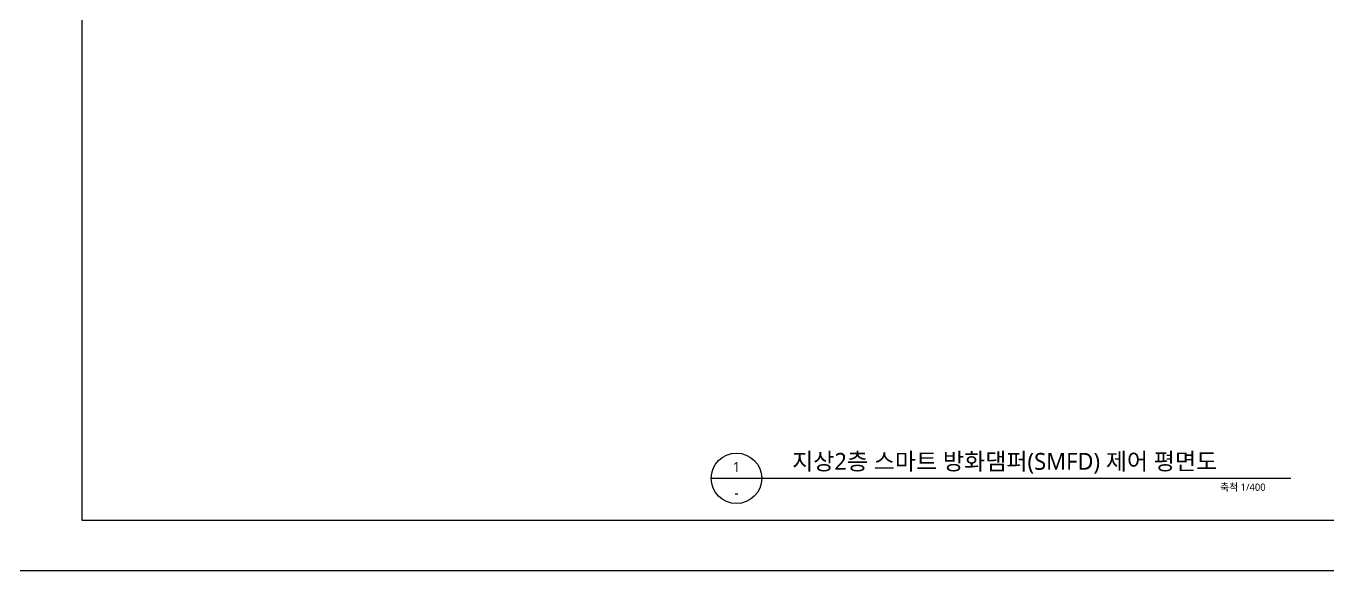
# Model space of a CAD drawing. Header units: millimetres. Extents: x -106634 to 499241, y 0 to 118800.
# Drawn here: x 172850 to 281006, y 0 to 45290 of the extents above; entities that cross this region are included whole.
import ezdxf
from ezdxf.enums import TextEntityAlignment as Align

# ---------------------------------------------------------------- set-up
doc = ezdxf.new("R2010")
doc.units = ezdxf.units.MM
doc.header["$LTSCALE"] = 200
doc.layers.get('DEFPOINTS').update_dxf_attribs({"color": 137})
doc.layers.add('AA-MKXS', color=3, linetype='Continuous')
doc.layers.add('WALL-D', color=3, linetype='Continuous')
doc.styles.add('스타일1', font='malgun.ttf')

# ---------------------------------------------------------------- blocks, each defined once
blk = doc.blocks.new('sheet-line')
at = {"layer": 'DEFPOINTS'}
blk.add_lwpolyline([(168200, -356400), (0, -356400), (0, -237600), (168200, -237600)], close=True, dxfattribs=at)

msp = doc.modelspace()

# ---------------------------------------------------------------- linework, layer by layer
at = {"layer": 'AA-MKXS', "color": 7}
msp.add_line((229766, 7700), (277930, 7700), dxfattribs=at)
msp.add_circle((231867, 7700), 2100, dxfattribs=at)
at = {"layer": 'DEFPOINTS'}
msp.add_lwpolyline([(177500, 114600), (314900, 114600), (314900, 4200), (177500, 4200)], close=True, dxfattribs=at)
msp.add_lwpolyline([(177500, 114600), (314900, 114600), (314900, 4200), (177500, 4200)], close=True, dxfattribs=at)

# ---------------------------------------------------------------- block references
at = {"layer": 'WALL-D'}
msp.add_blockref('sheet-line', (168200, 356400), dxfattribs=at)
msp.add_blockref('sheet-line', (168200, 356400), dxfattribs=at)

# ---------------------------------------------------------------- texts
at = {"layer": 'AA-MKXS', "linetype": 'Continuous', "style": '스타일1'}
msp.add_text('지상2층 스마트 방화댐퍼(SMFD) 제어 평면도', height=1400, dxfattribs=at).set_placement((236487, 8409))
msp.add_text('1', height=840, dxfattribs=at).set_placement((231874, 8224), align=Align.CENTER)
msp.add_text('축척 1/400', height=600, dxfattribs=at).set_placement((275830, 6965), align=Align.MIDDLE_RIGHT)
at = {"layer": 'AA-MKXS', "style": '스타일1'}
msp.add_text('-', height=840, dxfattribs=at).set_placement((231867, 6499), align=Align.MIDDLE)

doc.saveas('drawing.dxf')
